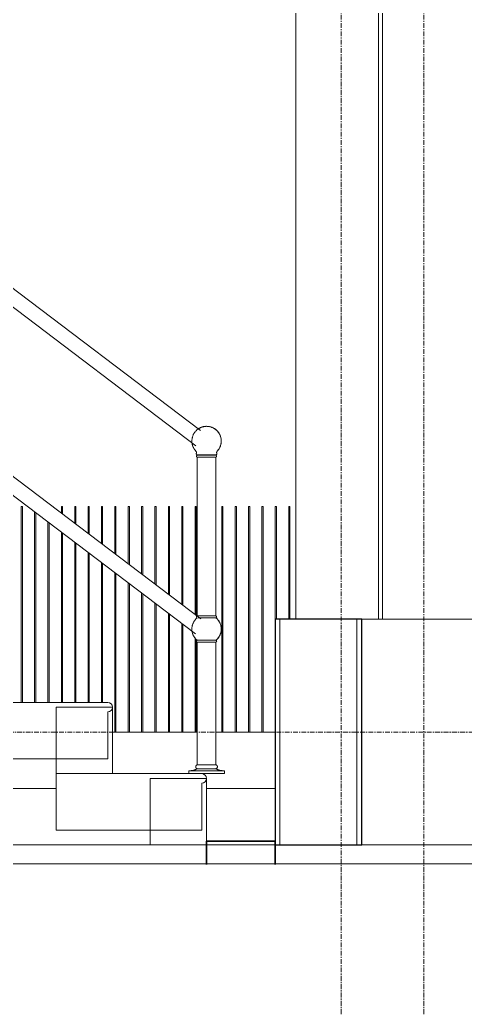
# Model space of a CAD drawing. Header units: inches. Extents: x 22 to 382261, y 22 to 371281.
# Drawn here: x 167349 to 168533, y 139841 to 142485 of the extents above; entities that cross this region are included whole.
import ezdxf

# ---------------------------------------------------------------- set-up
doc = ezdxf.new("R2010")
doc.units = ezdxf.units.IN
doc.header["$MEASUREMENT"] = 0
doc.linetypes.add('Grid Line 1_2_', pattern=[22.225, 12.7, -3.175, 3.175, -3.175])
for name, color, linetype, lineweight in [('A-FLOR', 192, 'Continuous', 9), ('A-FLOR-HRAL', 11, 'Continuous', 9), ('A-FLOR-LEVL', 51, 'Continuous', 9), ('A-GENM', 13, 'Continuous', 9), ('A-WALL', 113, 'Continuous', 9), ('I-WALL', 2, 'Continuous', 9), ('S-GRID', 1, 'Continuous', 9), ('S-STRS', 31, 'Continuous', 9)]:
    doc.layers.add(name, color=color, linetype=linetype, lineweight=lineweight)

# ---------------------------------------------------------------- blocks, each defined once
blk = doc.blocks.new('Walls 1 - Walls 1-356110-Approach Elevation')
at = {"layer": 'A-WALL'}
for p, q in [((-2158.2, 600), (-2158.2, 6416.7)), ((-1938.2, 600), (-1938.2, 6416.7)), ((-1928.2, 600), (-1928.2, 6416.7))]:
    blk.add_line(p, q, dxfattribs=at)
blk = doc.blocks.new('Railing - 950mm High Post-379029-Approach Elevation')
at = {"layer": 'A-FLOR-HRAL'}
for p, q in [((-2420.7, 1037.5), (-2420.7, 1036)), ((-2420.7, 1037.5), (-2416, 1037.5)), ((-2420.7, 1037.5), (-2416, 1037.5)), ((-2420.7, 1036), (-2419.5, 1036)), ((-2420.7, 1036), (-2419.5, 1036)), ((-2375.4, 1037.5), (-2370.6, 1037.5)), ((-2375.4, 1037.5), (-2370.6, 1037.5)), ((-2371.9, 1036), (-2370.6, 1036)), ((-2371.9, 1036), (-2370.6, 1036)), ((-2370.6, 1036), (-2370.6, 1037.5))]:
    blk.add_line(p, q, dxfattribs=at)
at = {"layer": 'A-FLOR-HRAL', "flags": 128}
for points in [[(-2412.8, 1109), (-2411.4, 1109.7), (-2410, 1110.3), (-2408.5, 1110.8), (-2407, 1111.3), (-2405.6, 1111.7)], [(-2405.5, 1111.7), (-2404, 1112.1), (-2402.5, 1112.4), (-2400.9, 1112.6), (-2399.4, 1112.8), (-2397.8, 1112.9), (-2396.3, 1113)], [(-2395.6, 1113), (-2394.1, 1112.9), (-2392.5, 1112.8), (-2391, 1112.7), (-2389.4, 1112.5), (-2387.9, 1112.2), (-2386.4, 1111.8), (-2384.9, 1111.4), (-2383.4, 1111), (-2381.9, 1110.5), (-2380.5, 1109.9), (-2379, 1109.2), (-2377.6, 1108.5), (-2376.3, 1107.8), (-2374.9, 1107), (-2373.6, 1106.1), (-2372.3, 1105.2), (-2371.1, 1104.3), (-2369.9, 1103.3), (-2368.8, 1102.2), (-2367.7, 1101.1), (-2366.6, 1100), (-2365.6, 1098.8), (-2364.6, 1097.6), (-2363.7, 1096.3), (-2362.8, 1095), (-2362, 1093.7), (-2361.2, 1092.3), (-2360.5, 1090.9), (-2359.9, 1089.5), (-2359.3, 1088.1), (-2358.7, 1086.6), (-2358.3, 1085.1), (-2357.8, 1083.6), (-2357.5, 1082.1), (-2357.2, 1080.6), (-2357, 1079), (-2356.8, 1077.5), (-2356.7, 1075.9), (-2356.6, 1074.4), (-2356.6, 1072.8), (-2356.7, 1071.2), (-2356.9, 1069.7), (-2357.1, 1068.1), (-2357.3, 1066.6), (-2357.6, 1065.1), (-2358, 1063.6), (-2358.5, 1062.1), (-2359, 1060.6), (-2359.5, 1059.1), (-2360.2, 1057.7), (-2360.8, 1056.3), (-2361.6, 1054.9), (-2362.4, 1053.6), (-2363.2, 1052.2), (-2364.1, 1051), (-2365, 1049.7), (-2366, 1048.5), (-2367.1, 1047.3)], [(-2416.9, 1106.7), (-2415.6, 1107.5), (-2414.2, 1108.3)], [(-2423.9, 1047), (-2425, 1048.1), (-2426, 1049.3), (-2427, 1050.5), (-2427.9, 1051.8), (-2428.7, 1053.1), (-2429.5, 1054.4), (-2430.3, 1055.8), (-2431, 1057.2), (-2431.6, 1058.6), (-2432.2, 1060.1), (-2432.7, 1061.5), (-2433.2, 1063), (-2433.6, 1064.5), (-2434, 1066.1), (-2434.2, 1067.6)], [(-2422.9, 1041.1), (-2422.8, 1041.3), (-2422.7, 1041.5), (-2422.6, 1041.7), (-2422.6, 1041.9), (-2422.5, 1042.1), (-2422.5, 1042.3), (-2422.5, 1042.5), (-2422.4, 1042.8), (-2422.4, 1043), (-2422.4, 1043.2), (-2422.4, 1043.4), (-2422.4, 1043.6), (-2422.5, 1043.8), (-2422.5, 1044.1), (-2422.5, 1044.3), (-2422.6, 1044.5), (-2422.6, 1044.7), (-2422.7, 1044.9), (-2422.8, 1045.1), (-2422.9, 1045.3), (-2423, 1045.5), (-2423.1, 1045.7), (-2423.2, 1045.9), (-2423.3, 1046.1), (-2423.4, 1046.3), (-2423.5, 1046.5), (-2423.6, 1046.6), (-2423.8, 1046.8), (-2423.9, 1047)], [(-2420.7, 1037.5), (-2420.8, 1037.5), (-2420.9, 1037.5), (-2421, 1037.6), (-2421.1, 1037.6), (-2421.2, 1037.6), (-2421.3, 1037.6), (-2421.4, 1037.7), (-2421.5, 1037.7), (-2421.6, 1037.8), (-2421.7, 1037.8), (-2421.8, 1037.9), (-2421.9, 1037.9), (-2422, 1038), (-2422.1, 1038), (-2422.1, 1038.1), (-2422.2, 1038.2), (-2422.3, 1038.2), (-2422.4, 1038.3), (-2422.4, 1038.4), (-2422.5, 1038.5), (-2422.6, 1038.5), (-2422.6, 1038.6), (-2422.7, 1038.7), (-2422.7, 1038.8), (-2422.8, 1038.9), (-2422.8, 1039), (-2422.9, 1039.1), (-2422.9, 1039.2), (-2422.9, 1039.3), (-2423, 1039.4), (-2423, 1039.5), (-2423, 1039.6), (-2423, 1039.7), (-2423, 1039.8), (-2423.1, 1039.9), (-2423.1, 1040), (-2423.1, 1040.1), (-2423.1, 1040.2), (-2423.1, 1040.3), (-2423, 1040.4), (-2423, 1040.5), (-2423, 1040.6), (-2423, 1040.7), (-2423, 1040.8), (-2422.9, 1040.9), (-2422.9, 1041), (-2422.9, 1041.1)], [(-2420.7, 1031.2), (-2420.8, 1031.3), (-2420.9, 1031.3), (-2421, 1031.3), (-2421.1, 1031.4), (-2421.2, 1031.4), (-2421.3, 1031.5), (-2421.4, 1031.5), (-2421.5, 1031.6), (-2421.5, 1031.6), (-2421.6, 1031.7), (-2421.7, 1031.7), (-2421.8, 1031.8), (-2421.8, 1031.9), (-2421.9, 1032), (-2422, 1032), (-2422, 1032.1), (-2422.1, 1032.2), (-2422.1, 1032.3), (-2422.2, 1032.4), (-2422.3, 1032.4), (-2422.3, 1032.5), (-2422.3, 1032.6), (-2422.4, 1032.7), (-2422.4, 1032.8), (-2422.4, 1032.9), (-2422.5, 1033), (-2422.5, 1033.1), (-2422.5, 1033.2), (-2422.5, 1033.3), (-2422.5, 1033.4), (-2422.5, 1033.5), (-2422.5, 1033.6), (-2422.5, 1033.7), (-2422.5, 1033.8), (-2422.5, 1033.9), (-2422.5, 1034), (-2422.5, 1034.1), (-2422.5, 1034.2), (-2422.5, 1034.3), (-2422.4, 1034.4), (-2422.4, 1034.5), (-2422.4, 1034.6), (-2422.3, 1034.7), (-2422.3, 1034.8), (-2422.2, 1034.8), (-2422.2, 1034.9), (-2422.1, 1035), (-2422.1, 1035.1), (-2422, 1035.2), (-2421.9, 1035.3), (-2421.9, 1035.3), (-2421.8, 1035.4), (-2421.7, 1035.5), (-2421.7, 1035.5), (-2421.6, 1035.6), (-2421.5, 1035.7), (-2421.4, 1035.7), (-2421.3, 1035.8), (-2421.3, 1035.8), (-2421.2, 1035.9), (-2421.1, 1035.9), (-2421, 1035.9), (-2420.9, 1036), (-2420.8, 1036), (-2420.7, 1036)], [(-2368.5, 1041), (-2368.5, 1040.9), (-2368.4, 1040.8), (-2368.4, 1040.7), (-2368.4, 1040.6), (-2368.4, 1040.5), (-2368.3, 1040.4), (-2368.3, 1040.3), (-2368.3, 1040.2), (-2368.3, 1040.1), (-2368.3, 1040), (-2368.3, 1039.9), (-2368.3, 1039.8), (-2368.4, 1039.7), (-2368.4, 1039.6), (-2368.4, 1039.5), (-2368.4, 1039.4), (-2368.5, 1039.3), (-2368.5, 1039.2), (-2368.5, 1039.1), (-2368.6, 1039), (-2368.6, 1038.9), (-2368.7, 1038.8), (-2368.7, 1038.7), (-2368.8, 1038.6), (-2368.8, 1038.5), (-2368.9, 1038.5), (-2369, 1038.4), (-2369, 1038.3), (-2369.1, 1038.2), (-2369.2, 1038.2), (-2369.3, 1038.1), (-2369.3, 1038), (-2369.4, 1038), (-2369.5, 1037.9), (-2369.6, 1037.9), (-2369.7, 1037.8), (-2369.8, 1037.8), (-2369.9, 1037.7), (-2370, 1037.7), (-2370.1, 1037.6), (-2370.2, 1037.6), (-2370.3, 1037.6), (-2370.4, 1037.6), (-2370.5, 1037.5), (-2370.6, 1037.5), (-2370.6, 1037.5)], [(-2370.6, 1036), (-2370.6, 1036), (-2370.5, 1036), (-2370.4, 1035.9), (-2370.3, 1035.9), (-2370.2, 1035.8), (-2370.1, 1035.8), (-2370, 1035.8), (-2369.9, 1035.7), (-2369.8, 1035.6), (-2369.8, 1035.6), (-2369.7, 1035.5), (-2369.6, 1035.4), (-2369.5, 1035.4), (-2369.5, 1035.3), (-2369.4, 1035.2), (-2369.3, 1035.1), (-2369.3, 1035.1), (-2369.2, 1035), (-2369.2, 1034.9), (-2369.1, 1034.8), (-2369.1, 1034.7), (-2369, 1034.6), (-2369, 1034.5), (-2369, 1034.4), (-2368.9, 1034.4), (-2368.9, 1034.3), (-2368.9, 1034.2), (-2368.9, 1034.1), (-2368.9, 1034), (-2368.8, 1033.9), (-2368.8, 1033.8), (-2368.8, 1033.7), (-2368.8, 1033.6), (-2368.8, 1033.5), (-2368.8, 1033.4), (-2368.9, 1033.3), (-2368.9, 1033.2), (-2368.9, 1033.1), (-2368.9, 1033), (-2369, 1032.9), (-2369, 1032.8), (-2369, 1032.7), (-2369.1, 1032.6), (-2369.1, 1032.5), (-2369.1, 1032.4), (-2369.2, 1032.3), (-2369.3, 1032.2), (-2369.3, 1032.2), (-2369.4, 1032.1), (-2369.4, 1032), (-2369.5, 1031.9), (-2369.6, 1031.9), (-2369.6, 1031.8), (-2369.7, 1031.7), (-2369.8, 1031.7), (-2369.9, 1031.6), (-2370, 1031.5), (-2370, 1031.5), (-2370.1, 1031.4), (-2370.2, 1031.4), (-2370.3, 1031.4), (-2370.4, 1031.3), (-2370.5, 1031.3), (-2370.6, 1031.2), (-2370.6, 1031.2)], [(-2367.4, 1047), (-2367.6, 1046.8), (-2367.7, 1046.6), (-2367.9, 1046.5), (-2368, 1046.3), (-2368.1, 1046.1), (-2368.2, 1045.9), (-2368.3, 1045.7), (-2368.4, 1045.5), (-2368.5, 1045.3), (-2368.6, 1045.1), (-2368.7, 1044.9), (-2368.7, 1044.7), (-2368.8, 1044.5), (-2368.8, 1044.3), (-2368.9, 1044.1), (-2368.9, 1043.9)], [(-2421, 608.6), (-2420.9, 608.7), (-2420.8, 608.7), (-2420.7, 608.7)], [(-2370.6, 608.7), (-2370.6, 608.7), (-2370.5, 608.6), (-2370.4, 608.6), (-2370.3, 608.6), (-2370.2, 608.5), (-2370.1, 608.5), (-2370, 608.4), (-2369.9, 608.4), (-2369.8, 608.3), (-2369.8, 608.3), (-2369.7, 608.2), (-2369.6, 608.1), (-2369.5, 608.1), (-2369.5, 608), (-2369.4, 607.9), (-2369.3, 607.8), (-2369.3, 607.7), (-2369.2, 607.7), (-2369.2, 607.6), (-2369.1, 607.5), (-2369.1, 607.4), (-2369, 607.3), (-2369, 607.2), (-2369, 607.1), (-2368.9, 607), (-2368.9, 606.9), (-2368.9, 606.8), (-2368.9, 606.7), (-2368.9, 606.6), (-2368.8, 606.5), (-2368.8, 606.4), (-2368.8, 606.3), (-2368.8, 606.2), (-2368.8, 606.1), (-2368.8, 606), (-2368.9, 605.9), (-2368.9, 605.8), (-2368.9, 605.7), (-2368.9, 605.6), (-2369, 605.6), (-2369, 605.5), (-2369, 605.4), (-2369.1, 605.3), (-2369.1, 605.2), (-2369.1, 605.1), (-2369.2, 605), (-2369.3, 604.9), (-2369.3, 604.8), (-2369.4, 604.8), (-2369.4, 604.7), (-2369.5, 604.6), (-2369.6, 604.5), (-2369.6, 604.5), (-2369.7, 604.4), (-2369.8, 604.3), (-2369.9, 604.3), (-2370, 604.2), (-2370, 604.2), (-2370.1, 604.1), (-2370.2, 604.1), (-2370.3, 604), (-2370.4, 604), (-2370.5, 604)], [(-2370.6, 603.9), (-2369.5, 602.9), (-2368.3, 601.8), (-2367.2, 600.7), (-2366.2, 599.5), (-2365.2, 598.3), (-2364.2, 597.1), (-2363.3, 595.8), (-2362.5, 594.5), (-2361.7, 593.2), (-2361, 591.8), (-2360.3, 590.4), (-2359.6, 589), (-2359.1, 587.5), (-2358.5, 586), (-2358.1, 584.6), (-2357.7, 583), (-2357.4, 581.5), (-2357.1, 580), (-2356.9, 578.4), (-2356.7, 576.9), (-2356.6, 575.3), (-2356.6, 573.8), (-2356.7, 572.2), (-2356.8, 570.6), (-2356.9, 569.1), (-2357.1, 567.5), (-2357.4, 566), (-2357.8, 564.5), (-2358.2, 563), (-2358.7, 561.5), (-2359.2, 560), (-2359.8, 558.6), (-2360.4, 557.2), (-2361.1, 555.8), (-2361.9, 554.4), (-2362.7, 553.1), (-2363.5, 551.8), (-2364.4, 550.5), (-2365.4, 549.3), (-2366.4, 548.1), (-2367.5, 546.9), (-2368.6, 545.8), (-2369.7, 544.8)], [(-2420.7, 544), (-2421.9, 545), (-2423.1, 546.1), (-2424.1, 547.2), (-2425.2, 548.3), (-2426.2, 549.5), (-2427.1, 550.8), (-2428, 552), (-2428.9, 553.3), (-2429.7, 554.7), (-2430.4, 556.1), (-2431.1, 557.5), (-2431.7, 558.9), (-2432.3, 560.3), (-2432.8, 561.8), (-2433.3, 563.3), (-2433.7, 564.8), (-2434, 566.3), (-2434.3, 567.9)], [(-2420.7, 539.2), (-2420.8, 539.2), (-2420.9, 539.2), (-2421, 539.2), (-2421.1, 539.3), (-2421.2, 539.3), (-2421.3, 539.4), (-2421.4, 539.4), (-2421.5, 539.5), (-2421.5, 539.5), (-2421.6, 539.6), (-2421.7, 539.7), (-2421.8, 539.7), (-2421.8, 539.8), (-2421.9, 539.9), (-2422, 540), (-2422, 540), (-2422.1, 540.1), (-2422.1, 540.2), (-2422.2, 540.3), (-2422.3, 540.4), (-2422.3, 540.5), (-2422.3, 540.6), (-2422.4, 540.6), (-2422.4, 540.7), (-2422.4, 540.8), (-2422.5, 540.9), (-2422.5, 541), (-2422.5, 541.1), (-2422.5, 541.2), (-2422.5, 541.3), (-2422.5, 541.4), (-2422.5, 541.5), (-2422.5, 541.6), (-2422.5, 541.7), (-2422.5, 541.8), (-2422.5, 541.9), (-2422.5, 542), (-2422.5, 542.1), (-2422.5, 542.2), (-2422.4, 542.3), (-2422.4, 542.4), (-2422.4, 542.5), (-2422.3, 542.6), (-2422.3, 542.7), (-2422.2, 542.8), (-2422.2, 542.9), (-2422.1, 542.9), (-2422.1, 543), (-2422, 543.1), (-2421.9, 543.2), (-2421.9, 543.3), (-2421.8, 543.3), (-2421.7, 543.4), (-2421.7, 543.5), (-2421.6, 543.5), (-2421.5, 543.6), (-2421.4, 543.6), (-2421.3, 543.7), (-2421.3, 543.7), (-2421.2, 543.8), (-2421.1, 543.8), (-2421, 543.9), (-2420.9, 543.9)], [(-2370.6, 543.9), (-2370.5, 543.9), (-2370.4, 543.9), (-2370.3, 543.8), (-2370.2, 543.8), (-2370.1, 543.7), (-2370, 543.7), (-2369.9, 543.6), (-2369.8, 543.6), (-2369.8, 543.5), (-2369.7, 543.4), (-2369.6, 543.4), (-2369.5, 543.3), (-2369.5, 543.2), (-2369.4, 543.2), (-2369.3, 543.1), (-2369.3, 543), (-2369.2, 542.9), (-2369.2, 542.8), (-2369.1, 542.7), (-2369.1, 542.6), (-2369, 542.6), (-2369, 542.5), (-2369, 542.4), (-2368.9, 542.3), (-2368.9, 542.2), (-2368.9, 542.1), (-2368.9, 542), (-2368.9, 541.9), (-2368.8, 541.8), (-2368.8, 541.7), (-2368.8, 541.6), (-2368.8, 541.5), (-2368.8, 541.4), (-2368.8, 541.3), (-2368.9, 541.2), (-2368.9, 541.1), (-2368.9, 541), (-2368.9, 540.9), (-2369, 540.8), (-2369, 540.7), (-2369, 540.6), (-2369.1, 540.5), (-2369.1, 540.4), (-2369.1, 540.3), (-2369.2, 540.3), (-2369.3, 540.2), (-2369.3, 540.1), (-2369.4, 540), (-2369.4, 539.9), (-2369.5, 539.9), (-2369.6, 539.8), (-2369.6, 539.7), (-2369.7, 539.6), (-2369.8, 539.6), (-2369.9, 539.5), (-2370, 539.5), (-2370, 539.4), (-2370.1, 539.4), (-2370.2, 539.3), (-2370.3, 539.3), (-2370.4, 539.2), (-2370.5, 539.2), (-2370.6, 539.2), (-2370.6, 539.2)], [(-2421.6, 202.9), (-2421.8, 203), (-2422, 203.1), (-2422.2, 203.3), (-2422.4, 203.4), (-2422.5, 203.5), (-2422.7, 203.7), (-2422.8, 203.8), (-2423, 204), (-2423.1, 204.1), (-2423.3, 204.3), (-2423.4, 204.5), (-2423.6, 204.6), (-2423.7, 204.8), (-2423.8, 205), (-2423.9, 205.2), (-2424, 205.4), (-2424.1, 205.6), (-2424.2, 205.8), (-2424.2, 206), (-2424.3, 206.2), (-2424.3, 206.4), (-2424.4, 206.6), (-2424.4, 206.8), (-2424.5, 207), (-2424.5, 207.3), (-2424.5, 207.5), (-2424.5, 207.7), (-2424.5, 207.9), (-2424.5, 208.1), (-2424.5, 208.3), (-2424.4, 208.6), (-2424.4, 208.8), (-2424.4, 209), (-2424.3, 209.2), (-2424.2, 209.4), (-2424.2, 209.6), (-2424.1, 209.8), (-2424, 210), (-2423.9, 210.2), (-2423.8, 210.4), (-2423.7, 210.6), (-2423.6, 210.8), (-2423.4, 210.9), (-2423.3, 211.1), (-2423.2, 211.3), (-2423, 211.4), (-2422.9, 211.6), (-2422.7, 211.7), (-2422.6, 211.9), (-2422.4, 212), (-2422.2, 212.1), (-2422, 212.3), (-2421.8, 212.4), (-2421.7, 212.5), (-2421.5, 212.6), (-2421.3, 212.7), (-2421.1, 212.8), (-2420.9, 212.8), (-2420.7, 212.9)], [(-2370.6, 212.9), (-2370.4, 212.8), (-2370.2, 212.7), (-2370, 212.6), (-2369.8, 212.6), (-2369.7, 212.5), (-2369.5, 212.3), (-2369.3, 212.2), (-2369.1, 212.1), (-2368.9, 212), (-2368.8, 211.8), (-2368.6, 211.7), (-2368.4, 211.5), (-2368.3, 211.4), (-2368.2, 211.2), (-2368, 211), (-2367.9, 210.9), (-2367.8, 210.7), (-2367.7, 210.5), (-2367.5, 210.3), (-2367.4, 210.1), (-2367.4, 209.9), (-2367.3, 209.7), (-2367.2, 209.5), (-2367.1, 209.3), (-2367.1, 209.1), (-2367, 208.9), (-2367, 208.7), (-2366.9, 208.5), (-2366.9, 208.3), (-2366.9, 208), (-2366.9, 207.8), (-2366.9, 207.6), (-2366.9, 207.4), (-2366.9, 207.2), (-2366.9, 207), (-2367, 206.7), (-2367, 206.5), (-2367.1, 206.3), (-2367.1, 206.1), (-2367.2, 205.9), (-2367.3, 205.7), (-2367.3, 205.5), (-2367.4, 205.3), (-2367.5, 205.1), (-2367.6, 204.9), (-2367.8, 204.7), (-2367.9, 204.6), (-2368, 204.4), (-2368.1, 204.2), (-2368.3, 204.1), (-2368.4, 203.9), (-2368.6, 203.8), (-2368.8, 203.6), (-2368.9, 203.5), (-2369.1, 203.3), (-2369.3, 203.2), (-2369.5, 203.1), (-2369.6, 203), (-2369.8, 202.9)], [(-2438.2, 197.3), (-2436.9, 197.3), (-2435.7, 197.4), (-2434.5, 197.5), (-2433.2, 197.7), (-2432, 197.9), (-2430.8, 198.2), (-2429.6, 198.5), (-2428.4, 198.8), (-2427.2, 199.3), (-2426.1, 199.7)], [(-2370.6, 202.6), (-2369.5, 201.9), (-2368.4, 201.3), (-2367.3, 200.7), (-2366.2, 200.1), (-2365.1, 199.6), (-2363.9, 199.2), (-2362.8, 198.8), (-2361.6, 198.4), (-2360.4, 198.1), (-2359.2, 197.8), (-2357.9, 197.6), (-2356.7, 197.5), (-2355.5, 197.4), (-2354.2, 197.3)]]:
    blk.add_lwpolyline(points, dxfattribs=at)
blk = doc.blocks.new('Railing - Railing-377356-Approach Elevation')
blk.add_blockref('Railing - 950mm High Post-379029-Approach Elevation', (0, 0))
blk = doc.blocks.new('Railing - 950mm High Post-V5-Approach Elevation')
at = {"layer": 'A-FLOR-HRAL'}
for p, q in [((-2420.7, 1036), (-2420.7, 1037.5)), ((-2388, 1037.5), (-2420.7, 1037.5)), ((-2416, 1037.5), (-2420.7, 1037.5)), ((-2388, 1036), (-2420.7, 1036)), ((-2419.5, 1036), (-2420.7, 1036)), ((-2420.7, 608.7), (-2420.7, 1031.2)), ((-2388, 1031.2), (-2420.7, 1031.2)), ((-2370.6, 1037.5), (-2386.9, 1037.5)), ((-2370.6, 1036), (-2386.9, 1036)), ((-2370.6, 1031.2), (-2386.9, 1031.2)), ((-2370.6, 1037.5), (-2375.4, 1037.5)), ((-2370.6, 1036), (-2371.9, 1036)), ((-2370.6, 1037.5), (-2370.6, 1036)), ((-2370.6, 1031.2), (-2370.6, 608.7)), ((-2388, 608.7), (-2420.7, 608.7)), ((-2370.6, 608.7), (-2386.9, 608.7)), ((-2388, 603.9), (-2418.1, 603.9)), ((-2370.6, 603.9), (-2386.9, 603.9)), ((-2388, 544), (-2420.7, 544)), ((-2420.7, 212.9), (-2420.7, 539.2)), ((-2388, 539.2), (-2420.7, 539.2)), ((-2370.6, 544), (-2386.9, 544)), ((-2370.6, 539.2), (-2386.9, 539.2)), ((-2370.6, 539.2), (-2370.6, 212.9)), ((-2370.6, 212.9), (-2420.7, 212.9)), ((-2443.2, 189.5), (-2443.2, 197.3)), ((-2348.2, 197.3), (-2443.2, 197.3)), ((-2387.9, 202.6), (-2420.8, 202.6)), ((-2348.2, 189.5), (-2408.6, 189.5)), ((-2370.6, 202.6), (-2386.9, 202.6)), ((-2348.2, 197.3), (-2348.2, 189.5))]:
    blk.add_line(p, q, dxfattribs=at)
at = {"layer": 'A-FLOR-HRAL', "flags": 128}
for points in [[(-2395.7, 1113), (-2397.3, 1112.9), (-2398.9, 1112.8), (-2400.4, 1112.7), (-2402, 1112.5), (-2403.5, 1112.2), (-2405, 1111.8), (-2406.5, 1111.4), (-2408, 1111), (-2409.5, 1110.5), (-2410.9, 1109.9), (-2412.4, 1109.2), (-2413.8, 1108.5), (-2415.1, 1107.8), (-2416.5, 1107), (-2417.8, 1106.1), (-2419, 1105.2), (-2420.3, 1104.3), (-2421.5, 1103.3), (-2422.6, 1102.2), (-2423.7, 1101.1), (-2424.8, 1100), (-2425.8, 1098.8), (-2426.8, 1097.6), (-2427.7, 1096.3), (-2428.6, 1095), (-2429.4, 1093.7), (-2430.2, 1092.3), (-2430.9, 1090.9), (-2431.5, 1089.5), (-2432.1, 1088.1), (-2432.6, 1086.6), (-2433.1, 1085.1), (-2433.5, 1083.6), (-2433.9, 1082.1), (-2434.2, 1080.6), (-2434.4, 1079), (-2434.6, 1077.5), (-2434.7, 1075.9), (-2434.8, 1074.4), (-2434.7, 1072.8), (-2434.7, 1071.2), (-2434.5, 1069.7), (-2434.3, 1068.1), (-2434.1, 1066.6), (-2433.7, 1065.1), (-2433.4, 1063.6), (-2432.9, 1062.1), (-2432.4, 1060.6), (-2431.8, 1059.1), (-2431.2, 1057.7), (-2430.5, 1056.3), (-2429.8, 1054.9), (-2429, 1053.6), (-2428.2, 1052.2), (-2427.3, 1051), (-2426.3, 1049.7), (-2425.4, 1048.5), (-2424.3, 1047.3), (-2423.9, 1047)], [(-2367.4, 1047), (-2366.4, 1048.1), (-2365.4, 1049.3), (-2364.4, 1050.5), (-2363.5, 1051.8), (-2362.6, 1053.1), (-2361.8, 1054.4), (-2361.1, 1055.8), (-2360.4, 1057.2), (-2359.7, 1058.6), (-2359.2, 1060.1), (-2358.6, 1061.5), (-2358.2, 1063), (-2357.8, 1064.5), (-2357.4, 1066.1), (-2357.1, 1067.6), (-2356.9, 1069.1), (-2356.8, 1070.7), (-2356.7, 1072.3), (-2356.6, 1073.8), (-2356.6, 1075.4), (-2356.7, 1076.9), (-2356.9, 1078.5), (-2357.1, 1080), (-2357.4, 1081.6), (-2357.7, 1083.1), (-2358.1, 1084.6), (-2358.6, 1086.1), (-2359.1, 1087.6), (-2359.7, 1089), (-2360.3, 1090.4), (-2361, 1091.8), (-2361.7, 1093.2), (-2362.5, 1094.6), (-2363.4, 1095.9), (-2364.3, 1097.1), (-2365.2, 1098.4), (-2366.2, 1099.6), (-2367.3, 1100.7), (-2368.4, 1101.8), (-2369.5, 1102.9), (-2370.7, 1103.9), (-2371.9, 1104.9), (-2373.2, 1105.8), (-2374.5, 1106.7), (-2375.8, 1107.5), (-2377.2, 1108.3), (-2378.5, 1109), (-2380, 1109.7), (-2381.4, 1110.3), (-2382.9, 1110.8), (-2384.3, 1111.3), (-2385.8, 1111.7), (-2387.4, 1112.1), (-2388.9, 1112.4), (-2390.4, 1112.6), (-2392, 1112.8), (-2393.6, 1112.9), (-2395.1, 1113), (-2395.6, 1113)], [(-2423.9, 1047), (-2423.8, 1046.8), (-2423.7, 1046.6), (-2423.5, 1046.5), (-2423.4, 1046.3), (-2423.3, 1046.1), (-2423.2, 1045.9), (-2423.1, 1045.7), (-2423, 1045.5), (-2422.9, 1045.3), (-2422.8, 1045.1), (-2422.7, 1044.9), (-2422.6, 1044.7), (-2422.6, 1044.5), (-2422.5, 1044.3), (-2422.5, 1044.1), (-2422.5, 1043.9), (-2422.4, 1043.6), (-2422.4, 1043.4), (-2422.4, 1043.2), (-2422.4, 1043), (-2422.4, 1042.8), (-2422.5, 1042.5), (-2422.5, 1042.3), (-2422.5, 1042.1), (-2422.6, 1041.9), (-2422.6, 1041.7), (-2422.7, 1041.5), (-2422.8, 1041.3), (-2422.9, 1041.1), (-2422.9, 1041.1)], [(-2422.9, 1041.1), (-2422.9, 1041), (-2422.9, 1040.9), (-2423, 1040.8), (-2423, 1040.7), (-2423, 1040.6), (-2423, 1040.5), (-2423, 1040.4), (-2423.1, 1040.3), (-2423.1, 1040.2), (-2423.1, 1040.1), (-2423.1, 1040), (-2423.1, 1039.9), (-2423, 1039.8), (-2423, 1039.7), (-2423, 1039.6), (-2423, 1039.5), (-2423, 1039.4), (-2422.9, 1039.3), (-2422.9, 1039.2), (-2422.9, 1039.1), (-2422.8, 1039), (-2422.8, 1038.9), (-2422.7, 1038.8), (-2422.7, 1038.7), (-2422.6, 1038.6), (-2422.5, 1038.5), (-2422.5, 1038.5), (-2422.4, 1038.4), (-2422.4, 1038.3), (-2422.3, 1038.2), (-2422.2, 1038.2), (-2422.1, 1038.1), (-2422, 1038), (-2422, 1038), (-2421.9, 1037.9), (-2421.8, 1037.9), (-2421.7, 1037.8), (-2421.6, 1037.8), (-2421.5, 1037.7), (-2421.4, 1037.7), (-2421.3, 1037.6), (-2421.2, 1037.6), (-2421.1, 1037.6), (-2421, 1037.6), (-2420.9, 1037.5), (-2420.8, 1037.5), (-2420.7, 1037.5)], [(-2420.7, 1036), (-2420.8, 1036), (-2420.9, 1036), (-2421, 1035.9), (-2421.1, 1035.9), (-2421.2, 1035.8), (-2421.3, 1035.8), (-2421.4, 1035.8), (-2421.5, 1035.7), (-2421.5, 1035.6), (-2421.6, 1035.6), (-2421.7, 1035.5), (-2421.8, 1035.4), (-2421.8, 1035.4), (-2421.9, 1035.3), (-2422, 1035.2), (-2422, 1035.1), (-2422.1, 1035.1), (-2422.1, 1035), (-2422.2, 1034.9), (-2422.3, 1034.8), (-2422.3, 1034.7), (-2422.3, 1034.6), (-2422.4, 1034.5), (-2422.4, 1034.4), (-2422.4, 1034.4), (-2422.5, 1034.3), (-2422.5, 1034.2), (-2422.5, 1034.1), (-2422.5, 1034), (-2422.5, 1033.9), (-2422.5, 1033.8), (-2422.5, 1033.7), (-2422.5, 1033.6), (-2422.5, 1033.5), (-2422.5, 1033.4), (-2422.5, 1033.3), (-2422.5, 1033.2), (-2422.5, 1033.1), (-2422.5, 1033), (-2422.4, 1032.9), (-2422.4, 1032.8), (-2422.4, 1032.7), (-2422.3, 1032.6), (-2422.3, 1032.5), (-2422.2, 1032.4), (-2422.2, 1032.3), (-2422.1, 1032.2), (-2422.1, 1032.2), (-2422, 1032.1), (-2421.9, 1032), (-2421.9, 1031.9), (-2421.8, 1031.9), (-2421.7, 1031.8), (-2421.7, 1031.7), (-2421.6, 1031.7), (-2421.5, 1031.6), (-2421.4, 1031.5), (-2421.3, 1031.5), (-2421.3, 1031.4), (-2421.2, 1031.4), (-2421.1, 1031.4), (-2421, 1031.3), (-2420.9, 1031.3), (-2420.8, 1031.2), (-2420.7, 1031.2)], [(-2370.6, 1037.5), (-2370.5, 1037.5), (-2370.4, 1037.5), (-2370.3, 1037.6), (-2370.2, 1037.6), (-2370.1, 1037.6), (-2370, 1037.6), (-2370, 1037.7), (-2369.9, 1037.7), (-2369.8, 1037.8), (-2369.7, 1037.8), (-2369.6, 1037.9), (-2369.5, 1037.9), (-2369.4, 1038), (-2369.3, 1038), (-2369.2, 1038.1), (-2369.2, 1038.2), (-2369.1, 1038.2), (-2369, 1038.3), (-2369, 1038.4), (-2368.9, 1038.5), (-2368.8, 1038.5), (-2368.8, 1038.6), (-2368.7, 1038.7), (-2368.7, 1038.8), (-2368.6, 1038.9), (-2368.6, 1039), (-2368.5, 1039.1), (-2368.5, 1039.2), (-2368.5, 1039.3), (-2368.4, 1039.4), (-2368.4, 1039.5), (-2368.4, 1039.6), (-2368.4, 1039.7), (-2368.3, 1039.8), (-2368.3, 1039.9), (-2368.3, 1040), (-2368.3, 1040.1), (-2368.3, 1040.2), (-2368.3, 1040.3), (-2368.3, 1040.4), (-2368.4, 1040.5), (-2368.4, 1040.6), (-2368.4, 1040.7), (-2368.4, 1040.8), (-2368.5, 1040.9), (-2368.5, 1041), (-2368.5, 1041.1)], [(-2370.6, 1031.2), (-2370.6, 1031.3), (-2370.5, 1031.3), (-2370.4, 1031.3), (-2370.3, 1031.4), (-2370.2, 1031.4), (-2370.1, 1031.5), (-2370, 1031.5), (-2369.9, 1031.6), (-2369.8, 1031.6), (-2369.8, 1031.7), (-2369.7, 1031.7), (-2369.6, 1031.8), (-2369.5, 1031.9), (-2369.5, 1032), (-2369.4, 1032), (-2369.3, 1032.1), (-2369.3, 1032.2), (-2369.2, 1032.3), (-2369.2, 1032.4), (-2369.1, 1032.4), (-2369.1, 1032.5), (-2369, 1032.6), (-2369, 1032.7), (-2369, 1032.8), (-2368.9, 1032.9), (-2368.9, 1033), (-2368.9, 1033.1), (-2368.9, 1033.2), (-2368.9, 1033.3), (-2368.8, 1033.4), (-2368.8, 1033.5), (-2368.8, 1033.6), (-2368.8, 1033.7), (-2368.8, 1033.8), (-2368.8, 1033.9), (-2368.9, 1034), (-2368.9, 1034.1), (-2368.9, 1034.2), (-2368.9, 1034.3), (-2369, 1034.4), (-2369, 1034.5), (-2369, 1034.6), (-2369.1, 1034.7), (-2369.1, 1034.8), (-2369.1, 1034.8), (-2369.2, 1034.9), (-2369.3, 1035), (-2369.3, 1035.1), (-2369.4, 1035.2), (-2369.4, 1035.3), (-2369.5, 1035.3), (-2369.6, 1035.4), (-2369.6, 1035.5), (-2369.7, 1035.5), (-2369.8, 1035.6), (-2369.9, 1035.7), (-2370, 1035.7), (-2370, 1035.8), (-2370.1, 1035.8), (-2370.2, 1035.9), (-2370.3, 1035.9), (-2370.4, 1035.9), (-2370.5, 1036), (-2370.6, 1036), (-2370.6, 1036)], [(-2368.5, 1041.1), (-2368.6, 1041.3), (-2368.7, 1041.5), (-2368.7, 1041.7), (-2368.8, 1041.9), (-2368.8, 1042.1), (-2368.9, 1042.3), (-2368.9, 1042.5), (-2368.9, 1042.8), (-2368.9, 1043), (-2369, 1043.2), (-2368.9, 1043.4), (-2368.9, 1043.6), (-2368.9, 1043.8), (-2368.9, 1044.1), (-2368.8, 1044.3), (-2368.8, 1044.5), (-2368.7, 1044.7), (-2368.7, 1044.9), (-2368.6, 1045.1), (-2368.5, 1045.3), (-2368.4, 1045.5), (-2368.3, 1045.7), (-2368.2, 1045.9), (-2368.1, 1046.1), (-2368, 1046.3), (-2367.9, 1046.5), (-2367.7, 1046.6), (-2367.6, 1046.8), (-2367.4, 1047), (-2367.4, 1047)], [(-2420.7, 608.7), (-2420.8, 608.7), (-2420.9, 608.6), (-2421, 608.6), (-2421.1, 608.6), (-2421.2, 608.5), (-2421.3, 608.5), (-2421.4, 608.4), (-2421.5, 608.4), (-2421.5, 608.3), (-2421.6, 608.3), (-2421.7, 608.2), (-2421.8, 608.1), (-2421.8, 608.1), (-2421.9, 608), (-2422, 607.9), (-2422, 607.8), (-2422.1, 607.7), (-2422.1, 607.7), (-2422.2, 607.6), (-2422.3, 607.5), (-2422.3, 607.4), (-2422.3, 607.3), (-2422.4, 607.2), (-2422.4, 607.1), (-2422.4, 607), (-2422.5, 606.9), (-2422.5, 606.8), (-2422.5, 606.7), (-2422.5, 606.6), (-2422.5, 606.5), (-2422.5, 606.4), (-2422.5, 606.3), (-2422.5, 606.2), (-2422.5, 606.1), (-2422.5, 606), (-2422.5, 605.9), (-2422.5, 605.8), (-2422.5, 605.7), (-2422.5, 605.6), (-2422.4, 605.6), (-2422.4, 605.5), (-2422.4, 605.4), (-2422.3, 605.3), (-2422.3, 605.2), (-2422.2, 605.1), (-2422.2, 605), (-2422.1, 604.9), (-2422.1, 604.8), (-2422, 604.8), (-2421.9, 604.7), (-2421.9, 604.6), (-2421.8, 604.5), (-2421.7, 604.5), (-2421.7, 604.4), (-2421.6, 604.3), (-2421.5, 604.3), (-2421.4, 604.2), (-2421.3, 604.2), (-2421.3, 604.1), (-2421.2, 604.1), (-2421.1, 604), (-2421, 604), (-2420.9, 604), (-2420.8, 603.9), (-2420.7, 603.9)], [(-2370.6, 603.9), (-2370.6, 603.9), (-2370.5, 604), (-2370.4, 604), (-2370.3, 604), (-2370.2, 604.1), (-2370.1, 604.1), (-2370, 604.2), (-2369.9, 604.2), (-2369.8, 604.3), (-2369.8, 604.4), (-2369.7, 604.4), (-2369.6, 604.5), (-2369.5, 604.6), (-2369.5, 604.6), (-2369.4, 604.7), (-2369.3, 604.8), (-2369.3, 604.9), (-2369.2, 605), (-2369.2, 605), (-2369.1, 605.1), (-2369.1, 605.2), (-2369, 605.3), (-2369, 605.4), (-2369, 605.5), (-2368.9, 605.6), (-2368.9, 605.7), (-2368.9, 605.8), (-2368.9, 605.9), (-2368.9, 606), (-2368.8, 606.1), (-2368.8, 606.2), (-2368.8, 606.3), (-2368.8, 606.4), (-2368.8, 606.5), (-2368.8, 606.6), (-2368.9, 606.7), (-2368.9, 606.8), (-2368.9, 606.9), (-2368.9, 607), (-2369, 607.1), (-2369, 607.2), (-2369, 607.3), (-2369.1, 607.3), (-2369.1, 607.4), (-2369.1, 607.5), (-2369.2, 607.6), (-2369.3, 607.7), (-2369.3, 607.8), (-2369.4, 607.9), (-2369.4, 607.9), (-2369.5, 608), (-2369.6, 608.1), (-2369.6, 608.1), (-2369.7, 608.2), (-2369.8, 608.3), (-2369.9, 608.3), (-2370, 608.4), (-2370, 608.4), (-2370.1, 608.5), (-2370.2, 608.5), (-2370.3, 608.6), (-2370.4, 608.6), (-2370.5, 608.7), (-2370.6, 608.7), (-2370.6, 608.7)], [(-2420.7, 603.9), (-2421.9, 602.9), (-2423, 601.8), (-2424.1, 600.7), (-2425.2, 599.5), (-2426.2, 598.3), (-2427.1, 597.1), (-2428, 595.8), (-2428.9, 594.5), (-2429.7, 593.2), (-2430.4, 591.8), (-2431.1, 590.4), (-2431.7, 589), (-2432.3, 587.5), (-2432.8, 586), (-2433.3, 584.6), (-2433.7, 583), (-2434, 581.5), (-2434.3, 580), (-2434.5, 578.4), (-2434.7, 576.9), (-2434.7, 575.3), (-2434.8, 573.8), (-2434.7, 572.2), (-2434.6, 570.6), (-2434.5, 569.1), (-2434.2, 567.5), (-2434, 566), (-2433.6, 564.5), (-2433.2, 563), (-2432.7, 561.5), (-2432.2, 560), (-2431.6, 558.6), (-2431, 557.2), (-2430.3, 555.8), (-2429.5, 554.4), (-2428.7, 553.1), (-2427.8, 551.8), (-2426.9, 550.5), (-2426, 549.3), (-2425, 548.1), (-2423.9, 546.9), (-2422.8, 545.8), (-2421.7, 544.8), (-2420.7, 544)], [(-2370.6, 544), (-2369.5, 545), (-2368.3, 546.1), (-2367.2, 547.2), (-2366.2, 548.3), (-2365.2, 549.5), (-2364.2, 550.8), (-2363.3, 552), (-2362.5, 553.3), (-2361.7, 554.7), (-2361, 556.1), (-2360.3, 557.5), (-2359.6, 558.9), (-2359.1, 560.3), (-2358.5, 561.8), (-2358.1, 563.3), (-2357.7, 564.8), (-2357.4, 566.3), (-2357.1, 567.9), (-2356.9, 569.4), (-2356.7, 571), (-2356.6, 572.5), (-2356.6, 574.1), (-2356.7, 575.7), (-2356.8, 577.2), (-2356.9, 578.8), (-2357.1, 580.3), (-2357.4, 581.9), (-2357.8, 583.4), (-2358.2, 584.9), (-2358.7, 586.4), (-2359.2, 587.8), (-2359.8, 589.3), (-2360.4, 590.7), (-2361.1, 592.1), (-2361.9, 593.5), (-2362.7, 594.8), (-2363.5, 596.1), (-2364.4, 597.4), (-2365.4, 598.6), (-2366.4, 599.8), (-2367.5, 600.9), (-2368.6, 602), (-2369.7, 603.1), (-2370.6, 603.9)], [(-2420.7, 544), (-2420.8, 543.9), (-2420.9, 543.9), (-2421, 543.9), (-2421.1, 543.8), (-2421.2, 543.8), (-2421.3, 543.7), (-2421.4, 543.7), (-2421.5, 543.6), (-2421.5, 543.6), (-2421.6, 543.5), (-2421.7, 543.4), (-2421.8, 543.4), (-2421.8, 543.3), (-2421.9, 543.2), (-2422, 543.2), (-2422, 543.1), (-2422.1, 543), (-2422.1, 542.9), (-2422.2, 542.8), (-2422.3, 542.7), (-2422.3, 542.6), (-2422.3, 542.6), (-2422.4, 542.5), (-2422.4, 542.4), (-2422.4, 542.3), (-2422.5, 542.2), (-2422.5, 542.1), (-2422.5, 542), (-2422.5, 541.9), (-2422.5, 541.8), (-2422.5, 541.7), (-2422.5, 541.6), (-2422.5, 541.5), (-2422.5, 541.4), (-2422.5, 541.3), (-2422.5, 541.2), (-2422.5, 541.1), (-2422.5, 541), (-2422.5, 540.9), (-2422.4, 540.8), (-2422.4, 540.7), (-2422.4, 540.6), (-2422.3, 540.5), (-2422.3, 540.4), (-2422.2, 540.3), (-2422.2, 540.3), (-2422.1, 540.2), (-2422.1, 540.1), (-2422, 540), (-2421.9, 539.9), (-2421.9, 539.9), (-2421.8, 539.8), (-2421.7, 539.7), (-2421.7, 539.6), (-2421.6, 539.6), (-2421.5, 539.5), (-2421.4, 539.5), (-2421.3, 539.4), (-2421.3, 539.4), (-2421.2, 539.3), (-2421.1, 539.3), (-2421, 539.2), (-2420.9, 539.2), (-2420.8, 539.2), (-2420.7, 539.2)], [(-2370.6, 539.2), (-2370.6, 539.2), (-2370.5, 539.2), (-2370.4, 539.2), (-2370.3, 539.3), (-2370.2, 539.3), (-2370.1, 539.4), (-2370, 539.4), (-2369.9, 539.5), (-2369.8, 539.5), (-2369.8, 539.6), (-2369.7, 539.7), (-2369.6, 539.7), (-2369.5, 539.8), (-2369.5, 539.9), (-2369.4, 540), (-2369.3, 540), (-2369.3, 540.1), (-2369.2, 540.2), (-2369.2, 540.3), (-2369.1, 540.4), (-2369.1, 540.5), (-2369, 540.6), (-2369, 540.6), (-2369, 540.7), (-2368.9, 540.8), (-2368.9, 540.9), (-2368.9, 541), (-2368.9, 541.1), (-2368.9, 541.2), (-2368.8, 541.3), (-2368.8, 541.4), (-2368.8, 541.5), (-2368.8, 541.6), (-2368.8, 541.7), (-2368.8, 541.8), (-2368.9, 541.9), (-2368.9, 542), (-2368.9, 542.1), (-2368.9, 542.2), (-2369, 542.3), (-2369, 542.4), (-2369, 542.5), (-2369.1, 542.6), (-2369.1, 542.7), (-2369.1, 542.8), (-2369.2, 542.9), (-2369.3, 542.9), (-2369.3, 543), (-2369.4, 543.1), (-2369.4, 543.2), (-2369.5, 543.3), (-2369.6, 543.3), (-2369.6, 543.4), (-2369.7, 543.5), (-2369.8, 543.5), (-2369.9, 543.6), (-2370, 543.6), (-2370, 543.7), (-2370.1, 543.7), (-2370.2, 543.8), (-2370.3, 543.8), (-2370.4, 543.9), (-2370.5, 543.9), (-2370.6, 543.9), (-2370.6, 544)], [(-2420.7, 212.9), (-2420.9, 212.8), (-2421.1, 212.7), (-2421.3, 212.6), (-2421.5, 212.6), (-2421.7, 212.5), (-2421.9, 212.3), (-2422.1, 212.2), (-2422.3, 212.1), (-2422.4, 212), (-2422.6, 211.8), (-2422.8, 211.7), (-2422.9, 211.5), (-2423.1, 211.4), (-2423.2, 211.2), (-2423.4, 211), (-2423.5, 210.9), (-2423.6, 210.7), (-2423.7, 210.5), (-2423.8, 210.3), (-2423.9, 210.1), (-2424, 209.9), (-2424.1, 209.7), (-2424.2, 209.5), (-2424.3, 209.3), (-2424.3, 209.1), (-2424.4, 208.9), (-2424.4, 208.7), (-2424.5, 208.5), (-2424.5, 208.3), (-2424.5, 208), (-2424.5, 207.8), (-2424.5, 207.6), (-2424.5, 207.4), (-2424.5, 207.2), (-2424.5, 207), (-2424.4, 206.7), (-2424.4, 206.5), (-2424.3, 206.3), (-2424.3, 206.1), (-2424.2, 205.9), (-2424.1, 205.7), (-2424, 205.5), (-2423.9, 205.3), (-2423.8, 205.1), (-2423.7, 204.9), (-2423.6, 204.7), (-2423.5, 204.6), (-2423.4, 204.4), (-2423.2, 204.2), (-2423.1, 204.1), (-2422.9, 203.9), (-2422.8, 203.8), (-2422.6, 203.6), (-2422.5, 203.5), (-2422.3, 203.3), (-2422.1, 203.2), (-2421.9, 203.1), (-2421.7, 203), (-2421.5, 202.9), (-2421.4, 202.8), (-2421.2, 202.7), (-2421, 202.6), (-2420.8, 202.6)], [(-2370.6, 202.6), (-2370.4, 202.7), (-2370.2, 202.7), (-2370, 202.8), (-2369.8, 202.9), (-2369.6, 203), (-2369.4, 203.1), (-2369.2, 203.3), (-2369, 203.4), (-2368.9, 203.5), (-2368.7, 203.7), (-2368.5, 203.8), (-2368.4, 204), (-2368.2, 204.1), (-2368.1, 204.3), (-2368, 204.5), (-2367.8, 204.6), (-2367.7, 204.8), (-2367.6, 205), (-2367.5, 205.2), (-2367.4, 205.4), (-2367.3, 205.6), (-2367.2, 205.8), (-2367.2, 206), (-2367.1, 206.2), (-2367, 206.4), (-2367, 206.6), (-2366.9, 206.8), (-2366.9, 207), (-2366.9, 207.3), (-2366.9, 207.5), (-2366.9, 207.7), (-2366.9, 207.9), (-2366.9, 208.1), (-2366.9, 208.3), (-2366.9, 208.6), (-2367, 208.8), (-2367, 209), (-2367.1, 209.2), (-2367.1, 209.4), (-2367.2, 209.6), (-2367.3, 209.8), (-2367.4, 210), (-2367.5, 210.2), (-2367.6, 210.4), (-2367.7, 210.6), (-2367.8, 210.8), (-2367.9, 210.9), (-2368.1, 211.1), (-2368.2, 211.3), (-2368.4, 211.4), (-2368.5, 211.6), (-2368.7, 211.7), (-2368.8, 211.9), (-2369, 212), (-2369.2, 212.1), (-2369.4, 212.3), (-2369.5, 212.4), (-2369.7, 212.5), (-2369.9, 212.6), (-2370.1, 212.7), (-2370.3, 212.8), (-2370.5, 212.8), (-2370.6, 212.9)], [(-2420.8, 202.6), (-2421.9, 201.9), (-2422.9, 201.3), (-2424, 200.7), (-2425.2, 200.1), (-2426.3, 199.6), (-2427.4, 199.2), (-2428.6, 198.8), (-2429.8, 198.4), (-2431, 198.1), (-2432.2, 197.8), (-2433.5, 197.6), (-2434.7, 197.5), (-2435.9, 197.4), (-2437.2, 197.3)], [(-2353.2, 197.3), (-2354.4, 197.3), (-2355.7, 197.4), (-2356.9, 197.5), (-2358.1, 197.7), (-2359.4, 197.9), (-2360.6, 198.2), (-2361.8, 198.5), (-2363, 198.8), (-2364.1, 199.3), (-2365.3, 199.7), (-2366.4, 200.2), (-2367.5, 200.8), (-2368.6, 201.4), (-2369.7, 202), (-2370.6, 202.6)]]:
    blk.add_lwpolyline(points, dxfattribs=at)
blk = doc.blocks.new('Railing - Railing-377360-Approach Elevation')
at = {"layer": 'A-FLOR-HRAL'}
for p, q in [((-2412, 1101.8), (-3426.9, 1871)), ((-3448.7, 1837.3), (-2424.3, 1061)), ((-2410.5, 600.7), (-3427.2, 1371.3)), ((-3448.7, 1337.3), (-2425.1, 561.5))]:
    blk.add_line(p, q, dxfattribs=at)
blk.add_blockref('Railing - 950mm High Post-V5-Approach Elevation', (0, 0))
blk = doc.blocks.new('Back wall - ASB FREESTANDING GLASS BACK WALL-V10-Approach Elevation')
at = {"layer": 'A-GENM'}
for p, q in [((-2885.5, 900), (-2888.5, 900)), ((-2888.5, 900), (-2888.5, 378.9)), ((-2885.5, 378.9), (-2885.5, 900)), ((-2778.8, 900), (-2781.8, 900)), ((-2781.8, 900), (-2781.8, 882)), ((-2778.8, 879.8), (-2778.8, 900)), ((-2743.2, 900), (-2746.2, 900)), ((-2746.2, 900), (-2746.2, 855.1)), ((-2743.2, 852.8), (-2743.2, 900)), ((-2707.7, 900), (-2710.7, 900)), ((-2710.7, 900), (-2710.7, 828.1)), ((-2707.7, 825.9), (-2707.7, 900)), ((-2672.1, 900), (-2675.1, 900)), ((-2675.1, 900), (-2675.1, 801.2)), ((-2672.1, 798.9), (-2672.1, 900)), ((-2636.6, 900), (-2639.6, 900)), ((-2639.6, 900), (-2639.6, 774.3)), ((-2636.6, 772), (-2636.6, 900)), ((-2601, 900), (-2604, 900)), ((-2604, 900), (-2604, 747.3)), ((-2601, 745), (-2601, 900)), ((-2565.5, 900), (-2568.5, 900)), ((-2568.5, 900), (-2568.5, 720.4)), ((-2565.5, 718.1), (-2565.5, 900)), ((-2529.9, 900), (-2532.9, 900)), ((-2532.9, 900), (-2532.9, 693.4)), ((-2529.9, 691.2), (-2529.9, 900)), ((-2494.3, 900), (-2497.3, 900)), ((-2497.3, 900), (-2497.3, 666.5)), ((-2494.3, 664.2), (-2494.3, 900)), ((-2458.8, 900), (-2461.8, 900)), ((-2461.8, 900), (-2461.8, 639.5)), ((-2458.8, 637.3), (-2458.8, 900)), ((-2423.2, 900), (-2426.2, 900)), ((-2426.2, 900), (-2426.2, 612.6)), ((-2423.2, 610.3), (-2423.2, 900)), ((-2352.1, 900), (-2355.1, 900)), ((-2355.1, 900), (-2355.1, 300)), ((-2352.1, 300), (-2352.1, 900)), ((-2316.5, 900), (-2319.5, 900)), ((-2319.5, 900), (-2319.5, 300)), ((-2316.5, 300), (-2316.5, 900)), ((-2281, 900), (-2284, 900)), ((-2284, 900), (-2284, 300)), ((-2281, 300), (-2281, 900)), ((-2245.4, 900), (-2248.4, 900)), ((-2248.4, 900), (-2248.4, 300)), ((-2245.4, 300), (-2245.4, 900)), ((-2209.9, 900), (-2212.9, 900)), ((-2212.9, 900), (-2212.9, 600)), ((-2209.9, 600), (-2209.9, 900)), ((-2174.3, 900), (-2177.3, 900)), ((-2177.3, 900), (-2177.3, 600)), ((-2174.3, 600), (-2174.3, 900)), ((-2852.9, 885.8), (-2852.9, 378.9)), ((-2849.9, 378.9), (-2849.9, 883.5)), ((-2817.4, 858.9), (-2817.4, 378.9)), ((-2814.4, 378.9), (-2814.4, 856.6)), ((-2781.8, 831.9), (-2781.8, 378.9)), ((-2778.8, 378.9), (-2778.8, 829.6)), ((-2746.2, 805), (-2746.2, 378.9)), ((-2743.2, 378.9), (-2743.2, 802.7)), ((-2710.7, 778), (-2710.7, 378.9)), ((-2707.7, 378.9), (-2707.7, 775.7)), ((-2675.1, 751.1), (-2675.1, 378.9)), ((-2672.1, 378.9), (-2672.1, 748.8)), ((-2639.6, 724.1), (-2639.6, 300)), ((-2636.6, 300), (-2636.6, 721.8)), ((-2604, 697.2), (-2604, 300)), ((-2601, 300), (-2601, 694.9)), ((-2568.5, 670.2), (-2568.5, 300)), ((-2565.5, 300), (-2565.5, 667.9)), ((-2532.9, 643.3), (-2532.9, 300)), ((-2529.9, 300), (-2529.9, 641)), ((-2497.3, 616.3), (-2497.3, 300)), ((-2494.3, 300), (-2494.3, 614)), ((-2461.8, 589.4), (-2461.8, 300)), ((-2458.8, 300), (-2458.8, 587.1)), ((-2426.2, 551.2), (-2426.2, 300)), ((-2423.2, 300), (-2423.2, 547.2))]:
    blk.add_line(p, q, dxfattribs=at)

msp = doc.modelspace()

# ---------------------------------------------------------------- linework, layer by layer
at = {"layer": 'A-FLOR'}
for p, q in [((167595.5, 140590.7), (167820.5, 140590.7)), ((167870.6, 140590.7), (168028, 140590.7)), ((163808, 140440.7), (167445.5, 140440.7)), ((167845.5, 140440.7), (168028, 140440.7)), ((175226.2, 140290.7), (154143.7, 140290.7)), ((154143.7, 140240.7), (181458, 140240.7))]:
    msp.add_line(p, q, dxfattribs=at)
at = {"layer": 'A-FLOR', "lineweight": 35}
for p, q in [((168028, 140300.7), (167845.5, 140300.7)), ((167845.5, 140300.7), (167845.5, 140238.6)), ((168028, 140238.6), (168028, 140300.7))]:
    msp.add_line(p, q, dxfattribs=at)
at = {"layer": 'A-FLOR-LEVL', "linetype": 'Grid Line 1_2_'}
for p, q in [((151584.8, 140590.7), (180712.2, 140590.7)), ((151584.8, 140290.7), (180712.2, 140290.7))]:
    msp.add_line(p, q, dxfattribs=at)
at = {"layer": 'A-WALL'}
for p, q in [((168040.5, 140890.7), (168040.5, 140290.7)), ((168245.5, 140890.7), (168245.5, 140290.7))]:
    msp.add_line(p, q, dxfattribs=at)
at = {"layer": 'I-WALL', "lineweight": 25}
for p, q in [((168258, 140890.7), (168028, 140890.7)), ((168028, 140890.7), (168028, 140300.7)), ((168258, 140290.7), (168258, 140890.7)), ((168028, 140290.7), (168258, 140290.7))]:
    msp.add_line(p, q, dxfattribs=at)
at = {"layer": 'I-WALL'}
msp.add_line((169211.8, 140890.7), (168258, 140890.7), dxfattribs=at)
at = {"layer": 'S-GRID', "linetype": 'Grid Line 1_2_'}
for p, q in [((168203, 139840.7), (168203, 152266.5)), ((168423, 139840.7), (168423, 150996.5))]:
    msp.add_line(p, q, dxfattribs=at)
at = {"layer": 'S-STRS'}
for p, q in [((167195.5, 140669.6), (167582.8, 140669.6)), ((167595.5, 140656.9), (167445.5, 140656.9)), ((167445.5, 140656.9), (167445.5, 140480.1)), ((167595.5, 140480.1), (167595.5, 140656.9)), ((167582.8, 140519.6), (167582.8, 140644.2)), ((167582.8, 140519.6), (167195.5, 140519.6)), ((167445.5, 140480.1), (167832.8, 140480.1)), ((167445.5, 140480.1), (167445.5, 140330.1)), ((167445.5, 140480.1), (167595.5, 140480.1)), ((167845.5, 140467.4), (167695.5, 140467.4)), ((167695.5, 140467.4), (167695.5, 140290.7)), ((167832.8, 140330.1), (167832.8, 140454.7)), ((167845.5, 140300.7), (167845.5, 140467.4)), ((167832.8, 140330.1), (167445.5, 140330.1))]:
    msp.add_line(p, q, dxfattribs=at)
for centre in [(167582.8, 140656.9), (167832.8, 140467.4)]:
    msp.add_arc(centre, 12.7, 270, 90, dxfattribs=at)

# ---------------------------------------------------------------- block references
at = {"layer": 'A-FLOR-HRAL'}
for name in ['Railing - Railing-377360-Approach Elevation', 'Railing - Railing-377356-Approach Elevation']:
    msp.add_blockref(name, (170241.2, 140290.7), dxfattribs=at)
at = {"layer": 'A-GENM'}
msp.add_blockref('Back wall - ASB FREESTANDING GLASS BACK WALL-V10-Approach Elevation', (170241.2, 140290.7), dxfattribs=at)
at = {"layer": 'A-WALL'}
msp.add_blockref('Walls 1 - Walls 1-356110-Approach Elevation', (170241.2, 140290.7), dxfattribs=at)

doc.saveas('drawing.dxf')
